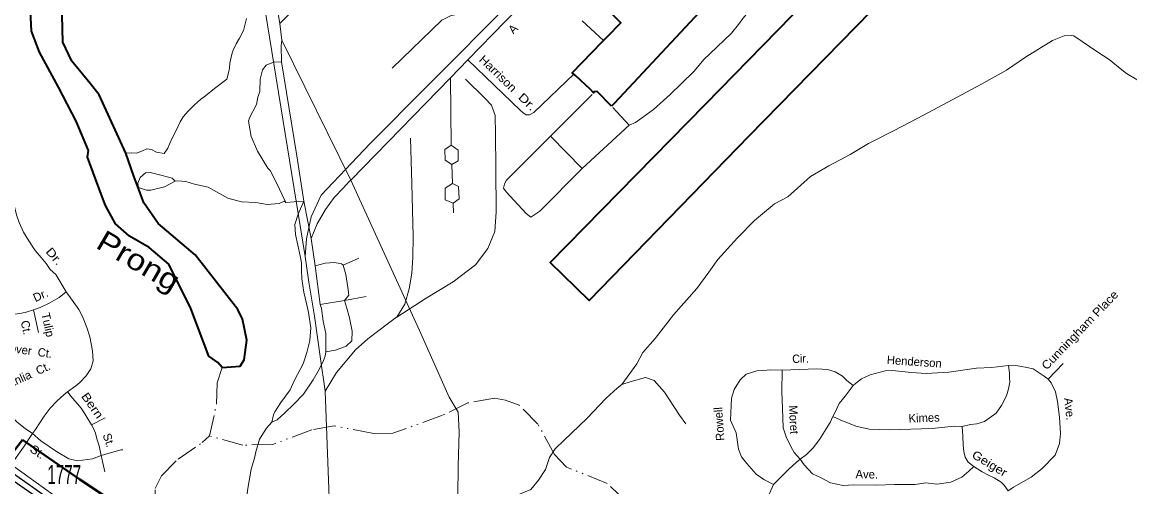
# Model space of a CAD drawing. Extents: x 748510 to 826583, y 119373 to 186639.
# Drawn here: x 800442 to 803080, y 127795 to 128902 of the extents above; entities that cross this region are included whole.
import ezdxf
from ezdxf.enums import TextEntityAlignment as Align

# ---------------------------------------------------------------- set-up
doc = ezdxf.new("R2010")
doc.units = 0
doc.header["$LTSCALE"] = 10
doc.linetypes.add('DASH_DOUBLE_DOT', pattern=[9.2, 5, -1.2, 0.3, -1.2, 0.3, -1.2])
for name, color, linetype, lineweight in [('10', 7, 'Continuous', 40), ('28', 7, 'Continuous', 25), ('35', 7, 'Continuous', 13), ('39', 7, 'Continuous', 13), ('44', 7, 'Continuous', 13), ('53', 7, 'Continuous', 40), ('55', 7, 'Continuous', 35), ('59', 7, 'DASH_DOUBLE_DOT', 13), ('60', 7, 'Continuous', 35), ('8', 7, 'Continuous', 25)]:
    doc.layers.add(name, color=color, linetype=linetype, lineweight=lineweight)
doc.layers.add('21', color=7, linetype='Continuous')

msp = doc.modelspace()

# ---------------------------------------------------------------- linework, layer by layer
at = {"layer": '28'}
for points in [[(800400.84, 127824.65), (800412.51, 127815.71), (800464.71, 127779.68), (800512.71, 127746.32), (800571.53, 127699.09), (800609.83, 127672.31)], [(800640.58, 127667.36), (800585.71, 127710.3), (800507.99, 127764.8), (800474.84, 127788.26), (800421.49, 127826.15), (800408.12, 127836.44)]]:
    msp.add_lwpolyline(points, dxfattribs=at)
at = {"layer": '35'}
for p, q in [((801055.5, 128898.86), (801060.06, 128858.51)), ((801775.44, 128904.5), (801826.44, 128858.01)), ((801060.06, 128858.51), (801224.94, 128525.38)), ((801461.88, 128768.82), (801463.94, 128609.03)), ((801799.25, 128729.57), (801700.12, 128630.52)), ((801112.5, 128475.57), (801130.19, 128386.97)), ((801139.5, 128321.8), (801130.19, 128386.97))]:
    msp.add_line(p, q, dxfattribs=at)
for points in [[(801414.38, 129263.53), (801055.5, 128898.86), (801011.06, 129159.52)], [(801503.62, 128812.27), (801682.75, 128997.09), (801716.12, 129031.46), (801713.56, 129155.2), (801652.75, 129203.3)], [(801887.94, 128656.33), (801902.44, 128662.66), (801945.69, 128693.42), (801985.19, 128729.79), (802012.06, 128755.89), (802042.56, 128785.13), (802065.81, 128812.59), (802080.12, 128826.16), (802131.56, 128875.52), (802148.19, 128895.95), (802158.81, 128910.14), (802180.25, 128935.52), (802191.06, 128946.71), (802205.31, 128962.3), (802221.38, 128982.7), (802233.88, 128995.21), (802245.81, 129011.96), (802261.88, 129028.61), (802272, 129041.78), (802280.25, 129055.87), (802280.62, 129064.4), (802283.94, 129080.3), (802280.75, 129089.42)], [(801060.06, 128858.51), (801058.5, 128845.69), (801059.88, 128807.46)], [(801870.25, 128038.9), (801905.88, 128087.87), (801920.56, 128114.98), (801949.75, 128148.41), (801993, 128204.95), (802049.06, 128267.74), (802077.56, 128306.66), (802098.88, 128336.3), (802145.38, 128387.95), (802186.5, 128429.63), (802233.88, 128469.07), (802265.81, 128486.12), (802319.69, 128534.32), (802363.69, 128559.59), (802414.38, 128586.9), (802457.69, 128612.66), (802519.25, 128643.91), (802588.62, 128679.96), (802725.5, 128753.01), (802786.38, 128787.73), (802832, 128818.59), (802895.88, 128857.67), (802923.69, 128869.3), (802941.88, 128870.29), (802946.88, 128869.23), (803003.75, 128830.23), (803031.5, 128813.09), (803056.94, 128791.09), (803072.5, 128779.7), (803134.31, 128742.65)], [(801059.88, 128807.46), (801040.44, 128806.43), (801022.88, 128799.22), (801014, 128788.11), (801008.31, 128766.11), (801007.75, 128736.82), (801003.06, 128723.38), (800999.81, 128705.48), (800983.44, 128674.04), (800981.12, 128666.2), (800987.38, 128629.16), (801002.12, 128594.73), (801026.69, 128554.2), (801032.38, 128548.41), (801047.56, 128518.76), (801068, 128475.79), (801069.94, 128472.37)], [(801059.88, 128807.46), (801096.25, 128583.76), (801112.5, 128475.57)], [(801224.94, 128525.38), (801461.88, 128768.82), (801503.62, 128812.27)], [(801503.62, 128812.27), (801628.69, 128691.7), (801634.25, 128686.92), (801642.31, 128680.99), (801650.25, 128681.31), (801660.56, 128686.48), (801756.75, 128778.66)], [(801333.99, 128199.48), (801404.34, 128244.24), (801468.72, 128283.45), (801521.53, 128324.1), (801551.31, 128362.52), (801568.09, 128403.13), (801570.81, 128450.17), (801570.42, 128554.43), (801569.4, 128634.85), (801568.41, 128679.35), (801559.41, 128704.21), (801543.82, 128720.89), (801497.77, 128766.28)], [(801775.5, 128553.48), (801887.94, 128656.33), (801848.62, 128698.28)], [(801333.99, 128199.48), (801353.46, 128230.39), (801363.62, 128266.62), (801370.23, 128303.91), (801372.43, 128341.13), (801373.18, 128392.4), (801369.99, 128516.66), (801367.11, 128625.73)], [(801463.94, 128609.03), (801448.31, 128598.4), (801449.5, 128573.42), (801465.56, 128562.81), (801466.5, 128517.81)], [(801465.56, 128562.81), (801480.62, 128571.17), (801480.75, 128597.2), (801463.94, 128609.03)], [(801069.94, 128472.37), (801065.56, 128475.2), (801054.06, 128470.23), (801025.5, 128467.58), (800998, 128471.98), (800964.38, 128473.63), (800931.94, 128482.84), (800885.06, 128508.72), (800852, 128515.9), (800831.69, 128522.09), (800812.75, 128523.59), (800806.12, 128522.82)], [(801130.19, 128386.97), (801144.75, 128421.33), (801164.19, 128455.38), (801184.81, 128484.49), (801206.38, 128506.12), (801221.88, 128523), (801224.94, 128525.38)], [(801224.94, 128525.38), (801388.38, 128167.41), (801458.75, 128009.12), (801480.25, 127973.45), (801483, 127926.52), (801480.5, 127844.36), (801478.5, 127702.68)], [(801468.69, 128470.86), (801449, 128478.84), (801449.62, 128506.38), (801466.5, 128517.81)], [(801466.5, 128517.81), (801481.25, 128510.65), (801483.06, 128480.95), (801468.69, 128470.86), (801469.12, 128447.62)], [(800546.94, 128259.47), (800522.31, 128300.52), (800508.62, 128312.48), (800499.25, 128326.86), (800486.75, 128341.37), (800472.94, 128358.08), (800457.81, 128380.99), (800444.62, 128401.47), (800435, 128424.35), (800427.94, 128442.59), (800419.81, 128478.28), (800335.94, 128465.66), (800348.94, 128396.38)], [(801112.5, 128475.57), (801099.12, 128444.27), (801091.12, 128419.68), (801092.88, 128395.98), (801104.31, 128345.65), (801107, 128328.49), (801107.44, 128311.5), (801107.81, 128290.25), (801112.75, 128258.67), (801118.75, 128231.9), (801123.5, 128210.57), (801129.75, 128174.05), (801127.38, 128143.68), (801120, 128115.36), (801110.75, 128088.46), (801090.88, 128049.63), (801079.81, 128026.17), (801057.88, 127996.52), (801043.69, 127973.68), (801040.81, 127966.81), (801036.25, 127949.62)], [(801112.5, 128475.57), (801089.38, 128473.9), (801069.94, 128472.37)], [(801139.5, 128321.8), (801163.75, 128328.03), (801185.69, 128329.66), (801202.81, 128326.34), (801206.56, 128323.23), (801243.38, 128339.98)], [(801165.06, 128116.92), (801188.19, 128121.1), (801213.62, 128130.12), (801226.75, 128142.66), (801228.12, 128165.74), (801221.31, 128197.99), (801214.69, 128223.49), (801209.44, 128239.29), (801151.75, 128229.47), (801139.5, 128321.8)], [(801206.56, 128323.23), (801212.5, 128300.96), (801217.38, 128269.89), (801219.56, 128251.71), (801209.44, 128239.29), (801261.12, 128248.88)], [(800469.12, 128216.57), (800449.19, 128210.52), (800435.25, 128207.96), (800412.75, 128205.05), (800385.31, 128204.95), (800381.69, 128203.8), (800391.62, 128280.76)], [(800546.94, 128259.47), (800529.56, 128245.77), (800507.88, 128233.13), (800484.31, 128222.44), (800469.12, 128216.57), (800480.62, 128162.99)], [(800549.44, 128021.15), (800569.25, 128036.2), (800579.5, 128043.87), (800594.31, 128059.98), (800605.62, 128076.2), (800610.75, 128095.66), (800609.06, 128118.86), (800602.81, 128152.88), (800595.62, 128174.61), (800585.38, 128200.72), (800577.12, 128217.66), (800560.75, 128239.77), (800546.94, 128259.47)], [(801165.06, 128116.92), (801164.81, 128160.2), (801158.69, 128189.47), (801154.44, 128219.82), (801151.75, 128229.47)], [(801163.22, 128023.4), (801190.38, 128067.32), (801235.55, 128121.27), (801265.5, 128148.1), (801314.75, 128185.1), (801333.29, 128199.45), (801333.99, 128199.48)], [(801036.25, 127949.62), (801048.94, 127954.88), (801067.5, 127971.64), (801089.06, 127992.27), (801111.69, 128015.95), (801134.75, 128050.4), (801150.06, 128076.52), (801159.44, 128096.16), (801163.5, 128106.59), (801165.06, 128116.92)], [(802791.31, 128084.38), (802751.19, 128079.27), (802715.19, 128077.82), (802649, 128068.66), (802595.38, 128065.51), (802560.56, 128067.87), (802514.12, 128072.51), (802497.69, 128071.59), (802461.88, 128061.65), (802440.81, 128052.55), (802427, 128041.48), (802421.56, 128036.51)], [(802791.31, 128084.38), (802793.5, 128065.95), (802793.75, 128055.7), (802794.5, 128044.73), (802791.25, 128028.34), (802786.75, 128011.64), (802775, 127988.91), (802762, 127970.88), (802734.31, 127950.75), (802715.5, 127945.49), (802700.94, 127943.41), (802680.88, 127939.34)], [(802790.19, 127786.11), (802803.44, 127794.91), (802844.94, 127818.34), (802871.44, 127839.16), (802902.44, 127870.68), (802912.88, 127898.37), (802915.38, 127922.24), (802912.69, 127961.16), (802908.31, 127998.26), (802903.56, 128021.34), (802892.75, 128043.17), (802885.88, 128051.66), (802921.69, 128088.88)], [(802885.88, 128051.66), (802876, 128058.77), (802850, 128076.48), (802834.69, 128079.12), (802818.12, 128082.46), (802803.44, 128085.12), (802791.31, 128084.38)], [(801870.25, 128038.9), (801892.69, 128046.05), (801926.62, 128055.42), (801946.94, 128048.48), (801971.88, 128020.96), (802007.81, 127965.61), (802022.81, 127945.7)], [(802251.88, 128072.98), (802225.06, 128073.66), (802206.19, 128072.65), (802191.56, 128071.31), (802166.69, 128063.31), (802151.75, 128050.2), (802138.19, 128026.89), (802131.31, 128006.6), (802128.75, 127954.21), (802142.5, 127924.1), (802147.81, 127884.8), (802155.24, 127866.74), (802167.98, 127850.8), (802190.27, 127825.31), (802208.31, 127812.56), (802231.67, 127800.88)], [(802251.88, 128072.98), (802251.12, 128022.42), (802252.62, 127981.69), (802254.81, 127935.49), (802261.31, 127914.73), (802272.81, 127891.18), (802281, 127876.75), (802295.38, 127861.32)], [(802421.56, 128036.51), (802406.12, 128048.9), (802396.12, 128059.01), (802378.25, 128069.05), (802360.5, 128074.84), (802334.69, 128076.05), (802251.88, 128072.98)], [(801478.5, 127702.68), (801487.5, 127710.8), (801509.75, 127727.2), (801528.81, 127750.23), (801538.31, 127758.37), (801548, 127763.26), (801602.62, 127773.71), (801626.38, 127777.91), (801653.56, 127789.27), (801672, 127811.02), (801688.5, 127836.95), (801698.25, 127865.37), (801711.31, 127885.66), (801732.81, 127906.28), (801787.19, 127958.01), (801833.12, 128006.38), (801859.5, 128030.21), (801870.25, 128038.9)], [(802421.56, 128036.51), (802402.62, 128010.98), (802387.75, 127993.62), (802376.62, 127970.16), (802372.5, 127962.73)], [(800386.44, 128002.09), (800400.25, 127982.88), (800416.5, 127963.52), (800430.25, 127949.31), (800448.81, 127934.3), (800466.19, 127921.98)], [(800549.44, 128021.15), (800541.06, 128014.31), (800524.94, 127999.9), (800508.75, 127982.48), (800494.56, 127963.4), (800473.88, 127931.8), (800466.19, 127921.98)], [(800606.56, 127943.12), (800591.38, 127969.04), (800582, 127982.42), (800573.25, 127993.08), (800561.94, 128006.38), (800549.44, 128021.15)], [(800630, 127870.02), (800625.25, 127892.84), (800619.44, 127909.87), (800616.12, 127923.24), (800610.94, 127936.04), (800606.56, 127943.12), (800639.12, 127959.7)], [(801036.25, 127949.62), (801023.75, 127935.35), (801007.19, 127908.91), (800998.06, 127878.78), (800995.38, 127863.41), (800987.38, 127837.07), (800979.19, 127791.71), (800974, 127747.72), (800974.12, 127711.2), (800970.25, 127666.51), (800969.94, 127650.73)], [(802295.38, 127861.32), (802309.81, 127872.41), (802325.88, 127888.07), (802341.38, 127907.95), (802357.25, 127933.36), (802366.12, 127948.73), (802372.5, 127962.73)], [(802372.5, 127962.73), (802390.38, 127954.7), (802427.81, 127939.7), (802459.19, 127932.95), (802506.69, 127930.84), (802609.62, 127934.23), (802662, 127939.59), (802680.88, 127939.34)], [(800415.25, 127848.88), (800444.94, 127889.84), (800466.19, 127921.98)], [(800466.19, 127921.98), (800486, 127905.26), (800523.19, 127879.23), (800552.75, 127862.16), (800573.56, 127857.23), (800609.44, 127862.17), (800630, 127870.02), (800638.75, 127831.09)], [(802680.88, 127939.34), (802682.56, 127915.65), (802683.06, 127894.4), (802684.62, 127879.2), (802687.94, 127865.82), (802695.44, 127854.37), (802708.5, 127843.63)], [(800630, 127870.02), (800676.69, 127883.64), (800681.56, 127883.84)], [(802231.67, 127800.88), (802269.06, 127838.24), (802285.19, 127853.66), (802295.38, 127861.32)], [(802708.5, 127843.63), (802696.5, 127832.89), (802679.75, 127818.71), (802653.75, 127806.41), (802620.94, 127802.09), (802594.12, 127804.77), (802569.19, 127801.01), (802519.75, 127801.27), (802477.75, 127799.09), (802422.81, 127799.88), (802397.25, 127798.61), (802367.25, 127804.91), (802345.06, 127816.52), (802324.75, 127825.97), (802304.75, 127847.94), (802295.38, 127861.32)], [(802708.5, 127843.63), (802728.94, 127831.19), (802743.69, 127823.53), (802757.25, 127816.56), (802773.88, 127806.48), (802780.75, 127799.49), (802790.19, 127786.11)], [(802231.67, 127800.88), (802214.68, 127763.7), (802208.31, 127741.39), (802208.31, 127731.83), (802206.12, 127710.95), (802208.31, 127697.84)]]:
    msp.add_lwpolyline(points, dxfattribs=at)
for points in [[(801700.12, 128630.52), (801594.94, 128524.73), (801590.94, 128516.05), (801588, 128506.18), (801594.31, 128497.92), (801642.38, 128445.81), (801653.5, 128437.51), (801675.19, 128451.38), (801775.5, 128553.48)], [(800806.12, 128522.82), (800799.25, 128530.05), (800775.31, 128536.84), (800746.5, 128543.7), (800735.56, 128542.75), (800722.94, 128532.23), (800717.69, 128518.52), (800719.12, 128508.32), (800738.19, 128502.08), (800748.56, 128501.5), (800780.75, 128509.54)]]:
    msp.add_lwpolyline(points, close=True, dxfattribs=at)
at = {"layer": '39'}
msp.add_lwpolyline([(800415.25, 127848.88), (800614.22, 127705.84), (800647.18, 127693.2), (800739.39, 127667.06)], dxfattribs=at)
at = {"layer": '44'}
for points in [[(801115.74, 128343.73), (800957.01, 129320.79), (800952.4, 129393.26), (800951.66, 129548.75), (800936.65, 130475.73)], [(801115.74, 128343.73), (801119.15, 128385.9), (801130.24, 128438.59), (801154.11, 128489.68), (801226.3, 128566.14), (801271.06, 128612.77), (801405.41, 128748.56), (801612.7, 128957.03)], [(801612.7, 128957.03), (801589.81, 128943.8), (801563.18, 128931.63), (801536.5, 128925.65), (801515.86, 128923.92), (801495.11, 128924.79), (801462.3, 128916.77), (801441.2, 128906.51), (801323.49, 128792.5)], [(800997.37, 127468.23), (801000.98, 127470.68), (801097.94, 127525.81), (801139.47, 127564.06), (801166.21, 127638.74), (801175.19, 127701.75), (801172.38, 127790.32), (801163.22, 128023.4), (801151.72, 128105.5), (801138.16, 128201.53), (801124.88, 128282.95), (801115.74, 128343.73)]]:
    msp.add_lwpolyline(points, dxfattribs=at)
at = {"layer": '53'}
for points in [[(800442.19, 127907.4), (800413.97, 127869.76), (800200.99, 128061.72), (800301.59, 127968.79), (800026.92, 128145.14), (800047.56, 128145.14), (800056.54, 128215.66), (800024.5, 128234.04), (800020.01, 128272.14), (800024.5, 128308.41), (800017.8, 128432.7), (800040.2, 128454.03), (800099.26, 128484.07), (800086.44, 128894.37), (800062.41, 129194.83), (799933.34, 129189.04), (799932.65, 129308.09), (799929.92, 129379.49), (799931.81, 129397.15), (799922.67, 129439.11), (799934.79, 129467.51), (799944.34, 129464.77), (799961, 129479.03)], [(801473.95, 127327.23), (801451.6, 127334.95), (801343.43, 127330.24), (801317.57, 127273.78), (801270.54, 127198.5), (801178.83, 127167.92), (801117.7, 127360.83), (801018.94, 127570.2), (801068.32, 127574.91), (801061.26, 127638.42), (801131.8, 127640.78), (801141.21, 127678.42), (800983.67, 127687.83), (800783.79, 127692.53), (800809.66, 127751.35), (800739.12, 127748.99), (800685.03, 127751.35), (800640.36, 127772.52), (800579.22, 127812.51), (800442.19, 127907.4)]]:
    msp.add_lwpolyline(points, dxfattribs=at)
at = {"layer": '55'}
for points in [[(803119.33, 129597.58), (802173.05, 128629.87), (801792.25, 128239), (801699.54, 128329.75), (802069.71, 128706.28), (802481.56, 129128.93), (802576.01, 129221.69), (802584.77, 129240.16), (802582.97, 129265.1), (802579.8, 129271.78), (802548.73, 129300.35), (802540.64, 129307.53), (802457.05, 129225.92), (802411.88, 129226.81), (802349.08, 129168.24), (802379.05, 129132.22), (802344.28, 129103.5), (802316.23, 129136.4), (802283.93, 129103.48), (802274.95, 129095.31), (802200.22, 129082.2), (801852.53, 128709.17), (801845.42, 128701.68)], [(801845.42, 128701.68), (801811.11, 128736.33), (801803.81, 128736.14), (801802.71, 128733.69), (801795.16, 128742.09), (801760.97, 128773.65), (801752.25, 128781.4), (801823.36, 128854.81), (801835.29, 128866.7), (801867.47, 128900.31), (801818.94, 128949.9)]]:
    msp.add_lwpolyline(points, dxfattribs=at)
at = {"layer": '59'}
for points in [[(800976.31, 128910.77), (800969, 128881.49), (800959.25, 128863.2), (800951.31, 128850.38), (800944.62, 128835.13), (800941, 128825.37), (800936.69, 128804.02), (800935.5, 128791.81), (800933.56, 128781.44), (800929.31, 128766.19), (800900.12, 128743.63), (800878.81, 128725.95), (800866.69, 128717.41), (800852.06, 128705.22), (800836.81, 128689.98), (800825.25, 128676.56), (800817.94, 128664.36), (800810.62, 128648.5), (800798.38, 128624.1), (800792.94, 128611.29), (800788.62, 128601.53), (800780.12, 128589.33), (800761.88, 128591.79), (800749.69, 128598.5), (800738.81, 128599.73), (800728.44, 128595.48), (800714.44, 128589.98), (800702.31, 128590.61), (800688.69, 128589.89)], [(800888.31, 127916.5), (800904.5, 127992.2), (800906, 128043.3), (800917.88, 128079.8)], [(801925.88, 127614.9), (801915.25, 127645.49), (801895.44, 127731.77), (801879.56, 127761.15), (801835.69, 127803.42), (801738.12, 127842.55), (801709.81, 127872.42), (801670.19, 127944.89), (801625.94, 127990.16), (801592.75, 128001.81), (801567.12, 128006.8), (801503.75, 127995.26), (801443.38, 127965.8), (801325.12, 127923.02), (801279.38, 127922.18), (801184.88, 127940.41), (801131.88, 127931.28), (801038.62, 127896.52), (800967.25, 127894.65), (800888.31, 127916.5)], [(800909.44, 126832.62), (800900.25, 126852.17), (800894.12, 126902.98), (800888.62, 126917.76), (800880.12, 126968.45), (800866.38, 127003.95), (800857.88, 127054.63), (800841.38, 127110.02), (800835, 127170.8), (800803.45, 127258.87), (800775.88, 127324.54), (800772.81, 127354.45), (800761.5, 127405.03), (800744.6, 127514.6), (800771.82, 127562.13), (800781.82, 127581.77), (800766.77, 127666.01), (800759.69, 127738.2), (800758.81, 127791.2), (800773.44, 127821.82), (800813.06, 127861.45), (800870.62, 127900.78), (800888.31, 127916.5)]]:
    msp.add_lwpolyline(points, dxfattribs=at)
at = {"layer": '60'}
for points in [[(800688.69, 128589.89), (800625, 128728.52), (800603.94, 128755.7), (800559.75, 128808.97), (800538.38, 128854.16), (800535.06, 129014.15), (800516.75, 129046.41), (800488.12, 129068.3), (800406.44, 129100.04), (800393, 129122.52), (800385.69, 129229.32), (800362.25, 129264.39), (800318.62, 129288.66), (800289.06, 129359.53), (800265.62, 129386.6), (800257.38, 129427.29), (800250.06, 129534.09)], [(800917.88, 128079.8), (800907.5, 128091.4), (800886.81, 128106.59), (800843.81, 128219.94), (800790.81, 128325.89), (800744.12, 128365.04), (800697.81, 128392.2), (800664.31, 128421.88), (800640.5, 128464.96), (800629.88, 128492.55), (800597.56, 128580.33), (800599.69, 128596.43), (800570.44, 128666.3), (800528.06, 128746.66), (800482.94, 128829.91), (800464.31, 128880.2), (800460.06, 128961.09), (800439.06, 128991.27)], [(800917.88, 128079.8), (800960.88, 128082.54), (800970.94, 128097.94), (800977.31, 128144.25), (800966.38, 128194.83), (800955.69, 128217.42), (800853.88, 128347.44), (800765.81, 128421.96), (800731.94, 128471.62), (800707.56, 128534.7), (800688.69, 128589.89)]]:
    msp.add_lwpolyline(points, dxfattribs=at)

# ---------------------------------------------------------------- texts
at = {"layer": '10'}
for s, rotation, p in [('A', 45.897, (801618.07, 128878.63)), ('Dr.', 24.414, (800489.57, 128242.4)), ('Ct.', 282.114, (800441.79, 128172.39)), ('Tulip', 282.114, (800493.57, 128178.93)), ('Clover  Ct.', 352.125, (800449.05, 128110.79)), ('Henderson', 356.123, (802566.25, 128083.52)), ('Dahlia  Ct.', 24.452, (800454.17, 128049.75)), ('Ave.', 276.725, (802926.6, 127979.81)), ('Rowell', 93.924, (802111.9, 127945.67)), ('Moret', 272.711, (802269.92, 127954.76)), ('Kimes', 1.882, (802590.67, 127949.61)), ('St.', 288.844, (800638.54, 127903.43)), ('Ave.', 359.169, (802453.61, 127815.44))]:
    msp.add_text(s, height=20, rotation=rotation, dxfattribs=at).set_placement(p, align=Align.CENTER)
for s, rotation, width, p in [('Harrison', 316.048, 1.1, (801568.34, 128772.11)), ('Dr.', 316.048, 1.3, (801638.07, 128704.89)), ('Dr.', 310.748, 1.25, (800510.95, 128337.79)), ('Cunningham Place', 46.103, 1.1, (802968.32, 128161.81)), ('Cir.', 2.129, 0.95, (802296.3, 128090.64)), ('Bern', 305.012, 1.2, (800600.97, 127983.22)), ('St.', 325.008, 1.1, (800472.7, 127870.63)), ('Geiger', 328.661, 1.15, (802741.37, 127842.35))]:
    msp.add_text(s, height=20, rotation=rotation, dxfattribs=dict(at, width=width)).set_placement(p, align=Align.CENTER)
at = {"layer": '21', "width": 1.2}
msp.add_text('Prong', height=50, rotation=329.607, dxfattribs=at).set_placement((800706.61, 128311.69), align=Align.CENTER)
at = {"layer": '8', "width": 0.6}
msp.add_text('1777', height=45, dxfattribs=at).set_placement((800541.97, 127801.97), align=Align.CENTER)

doc.saveas('drawing.dxf')
